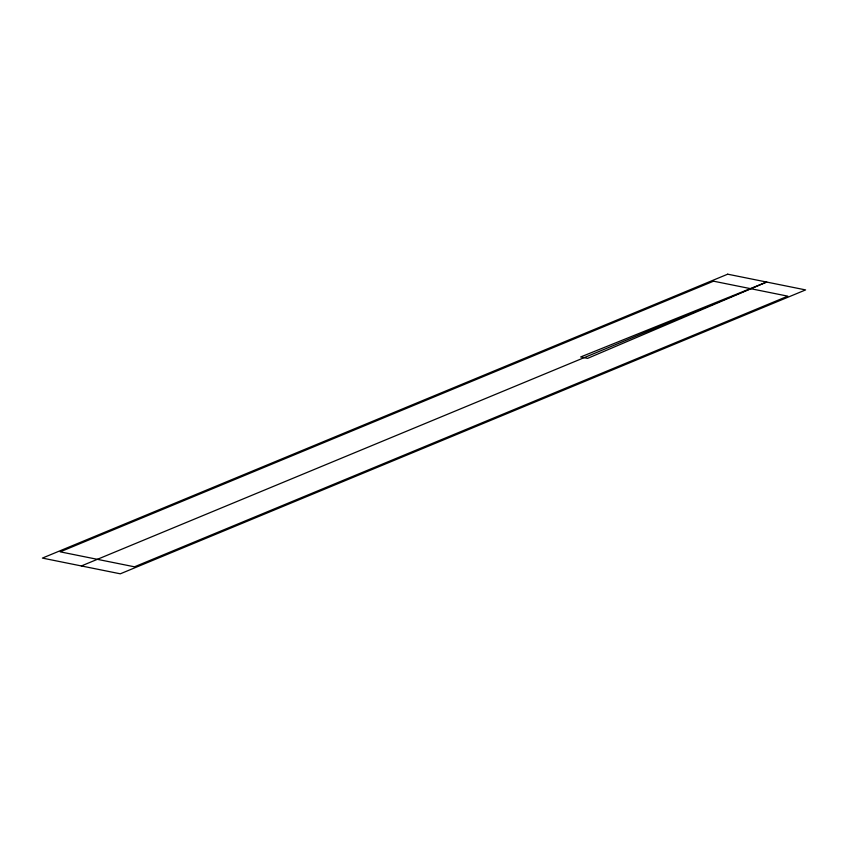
<?xml version="1.0" encoding="UTF-8"?>
<svg xmlns="http://www.w3.org/2000/svg" width="848" height="848" viewBox="0 0 848 848"><rect width="100%" height="100%" fill="white"/><g stroke="black" fill="none" stroke-linecap="round" stroke-linejoin="round"><path stroke-width="1.27" d="M766.645 282.045L587.59 358.365L580.668 356.966L766.645 282.045L81.355 565.955M727.69 274.19L42.4 558.09L120.31 573.81L805.6 289.91L727.69 274.19M713.518 281.186L60.208 551.836L134.482 566.814L787.792 296.164L713.518 281.186"/></g></svg>
